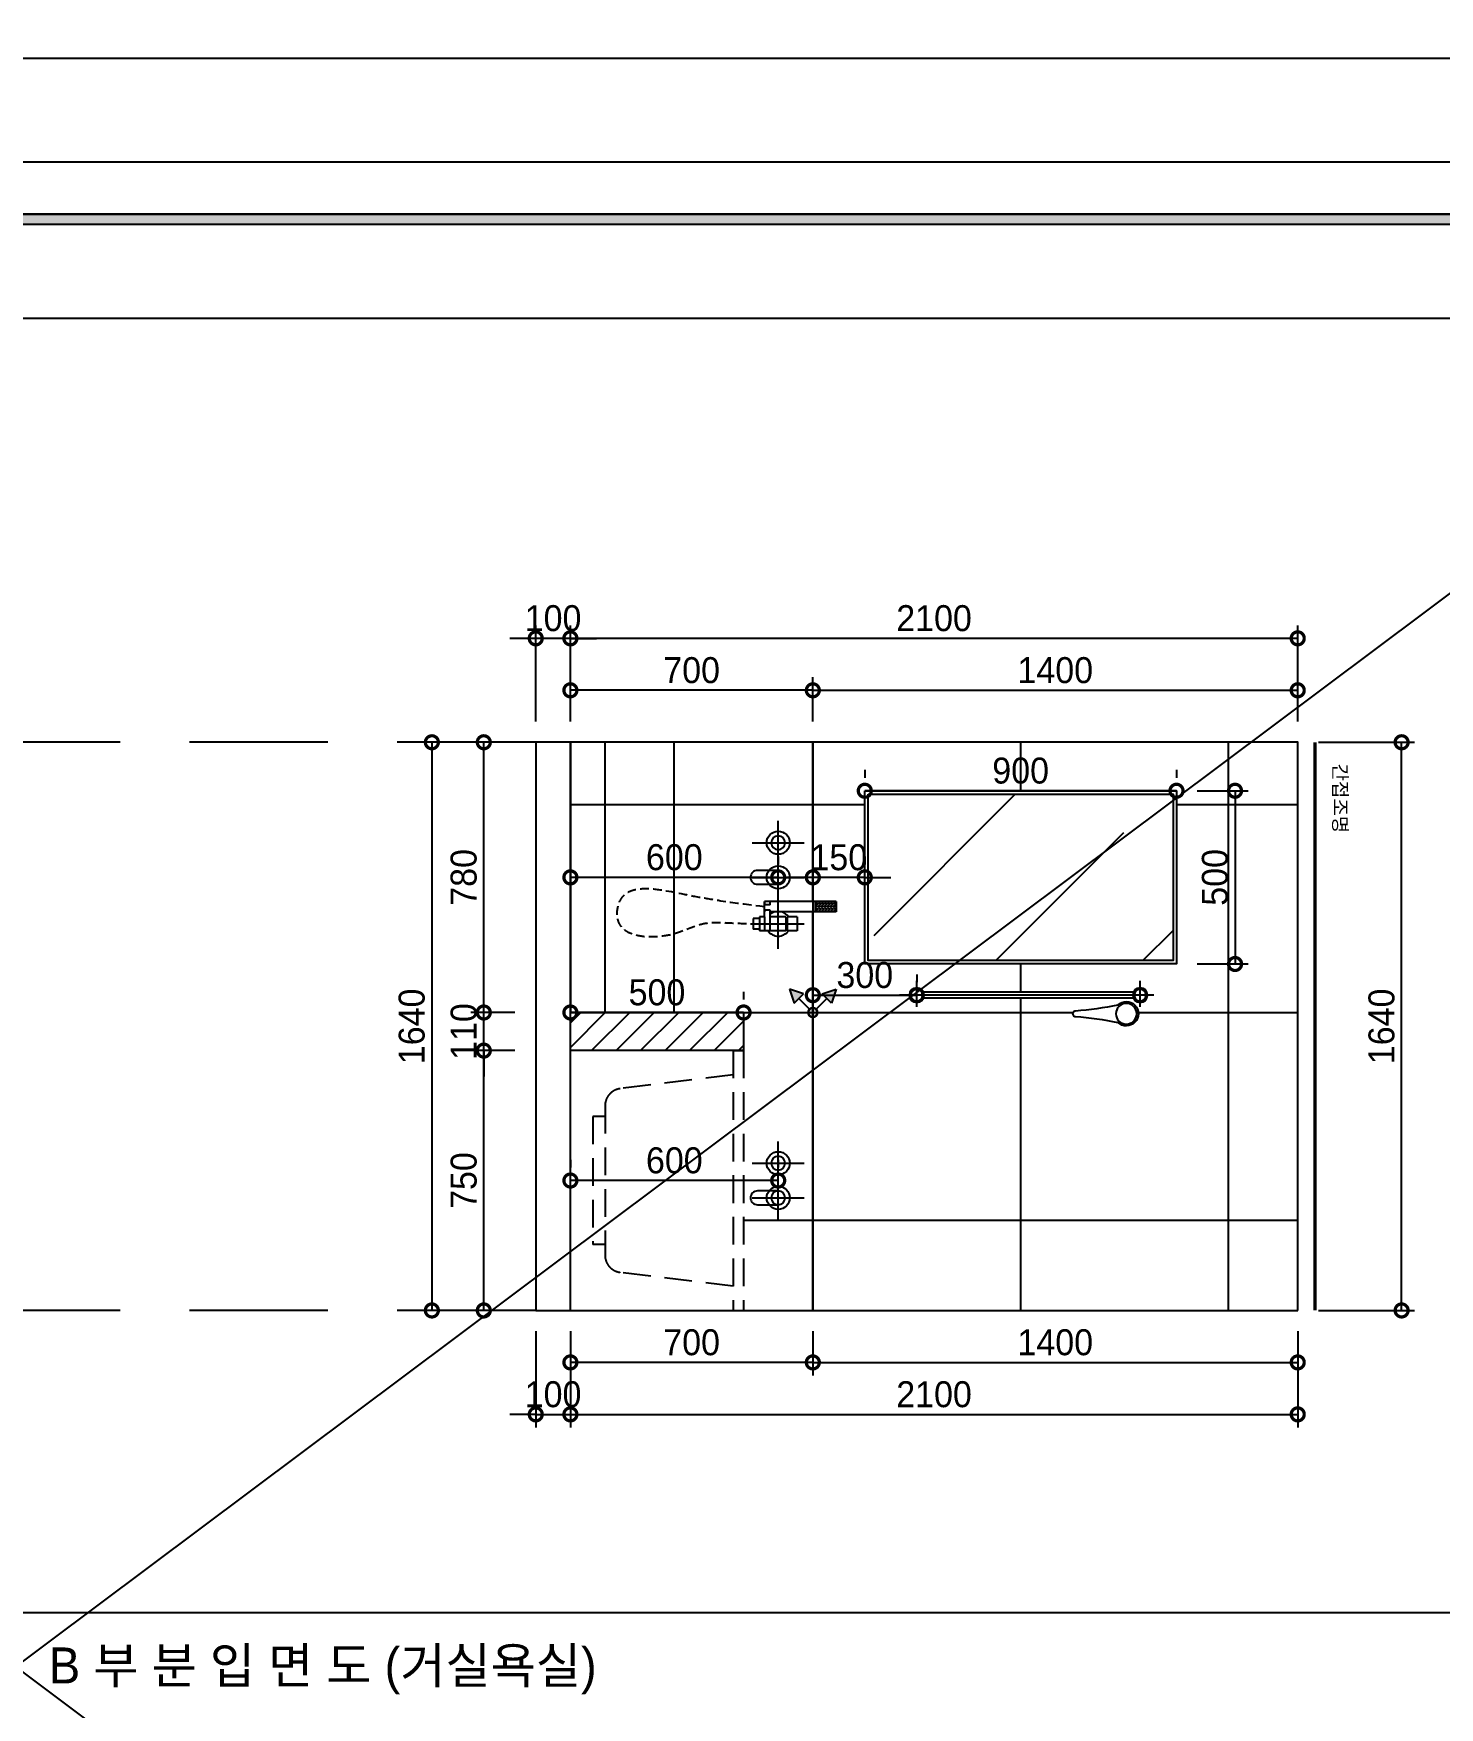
# Model space of a CAD drawing. Header units: inches. Extents: x 45519 to 207552, y -100391 to 47052.
# Drawn here: x 200357 to 204417, y 22737 to 27569 of the extents above; entities that cross this region are included whole.
import ezdxf
from ezdxf.enums import TextEntityAlignment as Align

# ---------------------------------------------------------------- set-up
doc = ezdxf.new("R2010")
doc.units = ezdxf.units.IN
doc.header["$LTSCALE"] = 100
doc.header["$MEASUREMENT"] = 0
doc.header["$PDSIZE"] = 700.071425
for name, pattern in [('CENTER', [50.8, 31.75, -6.35, 6.35, -6.35]), ('DASHEDX2', [1.5, 1, -0.5]), ('DH-HID2', [1.2, 0.8, -0.4]), ('HID2', [1, 0.5, -0.5]), ('HIDDEN', [0.375, 0.25, -0.125]), ('HIDDEN2', [4.7625, 3.175, -1.5875])]:
    doc.linetypes.add(name, pattern=pattern)
for name, color, linetype in [('0-ELC TEXT', 7, 'Continuous'), ('03-WAL NEW', 3, 'Continuous'), ('07-DIM WAL', 5, 'Continuous'), ('08-HAT', 8, 'Continuous'), ('2-con', 2, 'Continuous'), ('7', 7, 'Continuous'), ('CEIL-LIGHT', 7, 'Continuous'), ('CO-BATH', 6, 'Continuous'), ('F-SYM', 7, 'Continuous'), ('FORM(YOURNAME)-11', 1, 'Continuous'), ('FU', 4, 'Continuous'), ('I-ACCESSOR', 6, 'Continuous'), ('I-DOOR', 6, 'Continuous'), ('TO', 7, 'Continuous')]:
    doc.layers.add(name, color=color, linetype=linetype)
doc.styles.add('YOURNAME', font='HY울릉도M.TTF')
doc.styles.add('스타일1', font='HY울릉도M.TTF')
doc.styles.add('코레일둥고', font='Korail_Round_Gothic_Medium.ttf')
doc.dimstyles.new('30', dxfattribs={"dimscale": 30, "dimtxt": 2.5, "dimasz": 2.5, "dimexe": 1.25, "dimexo": 2, "dimtad": 1, "dimdec": 0, "dimtxsty": '스타일1', "dimblk": 'DOTSMALL', "dimcen": 2.5, "dimclrd": 1, "dimclre": 1, "dimclrt": 7, "dimadec": 0, "dimazin": 0, "dimtfac": 1, "dimtdec": 0, "dimtix": 1, "dimtmove": 0, "dimatfit": 3, "dimldrblk": 'DOTSMALL', "dimfxl": 0, "dimarcsym": 0})

# ---------------------------------------------------------------- blocks, each defined once
blk = doc.blocks.new('FORM-PLAN')
at = {"layer": 'FORM(YOURNAME)-11'}
h = blk.add_hatch(color=256, dxfattribs=at)
h.dxf.hatch_style = 1
h.paths.add_polyline_path([(-71444, 55115), (10556, 55115), (10556, 54915), (-71444, 54915)])
h.paths.add_polyline_path([(-71444, -2085), (10556, -2085), (10556, -2285), (-71444, -2285)])
at = {"layer": 'Defpoints', "color": 158}
for points in [[(-71444, -2285), (10556, -2285), (10556, 55115), (-71444, 55115)], [(-69444, 53115), (-64, 53115), (-64, 1215), (-69444, 1215)]]:
    blk.add_lwpolyline(points, close=True, dxfattribs=at)
at = {"layer": 'FORM(YOURNAME)-11', "color": 250}
blk.add_lwpolyline([(-72444, -3285), (11556, -3285), (11556, 56115), (-72444, 56115)], close=True, dxfattribs=at)
at = {"layer": 'FORM(YOURNAME)-11'}
blk.add_lwpolyline([(-71444, 55115), (10556, 55115), (10556, 54915), (-71444, 54915)], close=True, dxfattribs=at)
at = {"layer": 'FORM(YOURNAME)-11', "color": 3, "style": 'YOURNAME'}
for tag, height, p in [('1', 450, (9905, 18188)), ('2', 450, (9905, 17544)), ('3', 450, (9905, 16257)), ('4', 450, (9905, 14326)), ('5', 515, (9905, 12009)), ('6', 515, (9905, 9757)), ('7', 515, (9905, 7504)), ('8', 515, (9905, 5252)), ('9', 515, (9905, 2999)), ('10', 515, (5655, 811)), ('11', 515, (9905, 747)), ('12', 515, (5655, -1441)), ('13', 515, (9905, -1441))]:
    blk.add_attdef(tag, text='', height=height, dxfattribs=at).set_placement(p, align=Align.MIDDLE_RIGHT)
blk = doc.blocks.new('*U427')
at = {"layer": 'F-SYM', "xscale": 0.15, "yscale": 0.15, "zscale": 0.15}
blk.add_blockref('FORM-PLAN', (205518.5, 27989.6), dxfattribs=at)
blk = doc.blocks.new('*U428')
at = {"layer": 'F-SYM', "xscale": 0.15, "yscale": 0.15, "zscale": 0.15}
blk.add_blockref('FORM-PLAN', (205518.5, 18779.6), dxfattribs=at)
blk = doc.blocks.new('B-604S')
at = {"layer": 'CO-BATH', "color": 8, "linetype": 'DH-HID2'}
for p, q in [((-350, 0), (400, 0)), ((-350, -30), (-350, 0)), ((400, -30), (400, 0)), ((-350, -30), (400, -30)), ((-280, -30), (-240.1, -356.1)), ((330, -30), (290.1, -356.1)), ((-190.4, -400), (240.4, -400)), ((-159.5, -400), (-159.5, -435)), ((209.5, -400), (209.5, -435)), ((-159.5, -435), (209.5, -435))]:
    blk.add_line(p, q, dxfattribs=at)
for centre, start, end in [((-190.4, -350), 186.9831, 270), ((240.4, -350), 270, 353.0169)]:
    blk.add_arc(centre, 50, start, end, dxfattribs=at)
blk = doc.blocks.new('A$C7ACF0E81')
at = {"layer": 'I-ACCESSOR'}
h = blk.add_hatch(dxfattribs=at)
h.set_pattern_fill('HEX', color=8, scale=20, style=0)
h.set_pattern_definition([(0, (-324382.8766, -27129.802), (0, 4.33012702), [2.5, -5]), (120, (-324382.8766, -27129.802), (-3.75, -2.16506351), [2.5, -5]), (60, (-324380.3766, -27129.802), (-3.75, 2.16506351), [2.5, -5])])
h.paths.add_polyline_path([(262.7, 979.3), (232.7, 979.3), (232.7, 919.3), (262.7, 919.3)])
at = {"layer": '08-HAT', "linetype": 'HIDDEN'}
blk.add_spline([(247.7, 772.3), (213.8, 547.5), (232, 354.3), (288, 349.4), (325.7, 509.8), (297.1, 593.8), (294.6, 677.3), (297.1, 740.3)], degree=3, dxfattribs=at)
at = {"layer": 'I-ACCESSOR'}
for p, q in [((232.7, 979.3), (232.7, 772.3)), ((232.7, 979.3), (262.7, 979.3)), ((262.7, 979.3), (262.7, 789.3)), ((232.7, 919.3), (262.7, 919.3)), ((277.1, 867.3), (317.1, 867.3)), ((277.1, 867.3), (277.1, 838.3)), ((277.1, 838.3), (317.1, 838.3)), ((277.1, 834.3), (317.1, 834.3)), ((277.1, 834.3), (277.1, 789.3)), ((281.1, 838.3), (281.1, 834.3)), ((313.1, 838.3), (313.1, 834.3)), ((317.1, 867.3), (317.1, 838.3)), ((317.1, 834.3), (317.1, 758.3)), ((242.7, 789.3), (232.7, 789.3)), ((242.7, 789.3), (242.7, 772.3)), ((317.1, 789.3), (257.7, 789.3)), ((257.7, 789.3), (257.7, 772.3)), ((232.7, 772.3), (242.7, 772.3)), ((242.7, 772.3), (232.7, 772.3)), ((260.7, 772.3), (234.7, 772.3)), ((277.1, 772.3), (257.7, 772.3)), ((257.7, 772.3), (262.7, 772.3)), ((277.1, 772.3), (317.1, 772.3)), ((277.1, 772.3), (277.1, 758.3)), ((277.1, 758.3), (317.1, 758.3)), ((282.1, 758.3), (282.1, 740.3)), ((282.1, 740.3), (312.1, 740.3)), ((312.1, 758.3), (312.1, 740.3))]:
    blk.add_line(p, q, dxfattribs=at)
at = {"layer": 'I-ACCESSOR', "color": 1, "linetype": 'CENTER'}
for p, q in [((63.1, 737.3), (63.1, 887.3)), ((163.1, 737.3), (163.1, 887.3)), ((297.1, 732.3), (297.1, 887.3)), ((369.2, 812.3), (0, 812.3))]:
    blk.add_line(p, q, dxfattribs=at)
at = {"layer": 'I-ACCESSOR'}
blk.add_lwpolyline([(183.1, 752.3), (183.1, 812.3), (143.1, 812.3), (143.1, 752.3, 0.414214), (163.1, 732.3), (163.1, 732.3, 0.414214)], format="xyb", close=True, dxfattribs=at)
for centre in [(63.1, 812.3), (163.1, 812.3)]:
    blk.add_circle(centre, 33.2, dxfattribs=at)
for centre, radius, start, end in [((63.1, 812.3), 20, 0, 180), ((163.1, 812.3), 20, 0, 180), ((297.1, 812.3), 35.6, 124.1685, 164.973), ((297.1, 812.3), 35.6, 304.1685, 55.8315), ((63.1, 812.3), 20, 180, 0), ((163.1, 812.3), 20, 180, 0), ((297.1, 812.3), 35.6, 195.027, 220.2311)]:
    blk.add_arc(centre, radius, start, end, dxfattribs=at)
at = {"layer": 'I-DOOR', "color": 5, "linetype": 'HIDDEN2'}
blk.add_line((163.5, 712.3), (163.5, 712.3), dxfattribs=at)
blk = doc.blocks.new('A$C0ACC7761')
at = {"layer": 'TO', "color": 8}
for points in [[(122.9, 1165), (197.9, 1165)], [(156.5, 1205), (156.5, 470)], [(122.9, 520), (197.9, 520)]]:
    blk.add_lwpolyline(points, dxfattribs=at)
at = {"layer": 'TO', "color": 1}
for points in [[(147.9, 1145), (147.9, 540)], [(165.2, 1145), (165.2, 540)]]:
    blk.add_lwpolyline(points, dxfattribs=at)
blk.add_lwpolyline([(128, 1100.6, 0.034038), (110.6, 978.5, -1.092692), (95.1, 978.5, 0.034038), (77.7, 1100.6)], format="xyb", dxfattribs=at)
for centre, radius in [((156.5, 1165), 21.3), ((156.5, 1165), 17.1), ((102.9, 1125), 30), ((156.5, 520), 21.3), ((156.5, 520), 17.1)]:
    blk.add_circle(centre, radius, dxfattribs=at)
blk.add_arc((102.9, 1125), 35, 315.9054, 224.0946, dxfattribs=at)
blk = doc.blocks.new('_DOTSMALL')
at = {"color": 0, "linetype": 'ByBlock', "const_width": 0.5}
blk.add_lwpolyline([(-0.0625, 0, 1), (0.0625, 0, 1)], format="xyb", close=True, dxfattribs=at)
blk = doc.blocks.new('*D383')
at = {"layer": '07-DIM WAL', "color": 1, "lineweight": -2}
for p, q in [((202607.1, 24852.7), (202607.1, 24830.2)), ((202907.1, 24852.7), (202907.1, 24830.2)), ((202607.1, 24792.7), (202907.1, 24792.7))]:
    blk.add_line(p, q, dxfattribs=at)
at = {"layer": 'Defpoints', "color": 0}
for p in [(202607.1, 24792.7), (202907.1, 24792.7), (202907.1, 24792.7)]:
    blk.add_point(p, dxfattribs=at)
at = {"layer": '07-DIM WAL', "color": 1, "lineweight": -2, "xscale": 75, "yscale": 75, "zscale": 75, "rotation": 180}
blk.add_blockref('_DOTSMALL', (202607.1, 24792.7), dxfattribs=at)
at = {"layer": '07-DIM WAL', "color": 1, "lineweight": -2, "xscale": 75, "yscale": 75, "zscale": 75}
blk.add_blockref('_DOTSMALL', (202907.1, 24792.7), dxfattribs=at)
at = {"layer": '07-DIM WAL', "color": 7, "insert": (202757.1, 24850.4), "char_height": 75, "attachment_point": 5, "style": '스타일1'}
blk.add_mtext('300', dxfattribs=at)
blk = doc.blocks.new('*D378')
at = {"layer": '07-DIM WAL', "color": 1, "lineweight": -2}
for p, q in [((201907.1, 25192.7), (201907.1, 25170.2)), ((202507.1, 25192.7), (202507.1, 25170.2)), ((202507.1, 25132.7), (201907.1, 25132.7))]:
    blk.add_line(p, q, dxfattribs=at)
at = {"layer": 'Defpoints', "color": 0}
for p in [(201907.1, 25132.7), (201907.1, 25132.7), (202507.1, 25132.7)]:
    blk.add_point(p, dxfattribs=at)
at = {"layer": '07-DIM WAL', "color": 1, "lineweight": -2, "xscale": 75, "yscale": 75, "zscale": 75, "rotation": 180}
blk.add_blockref('_DOTSMALL', (201907.1, 25132.7), dxfattribs=at)
at = {"layer": '07-DIM WAL', "color": 1, "lineweight": -2, "xscale": 75, "yscale": 75, "zscale": 75}
blk.add_blockref('_DOTSMALL', (202507.1, 25132.7), dxfattribs=at)
at = {"layer": '07-DIM WAL', "color": 7, "insert": (202207.1, 25190.5), "char_height": 75, "attachment_point": 5, "style": '스타일1'}
blk.add_mtext('600', dxfattribs=at)
blk = doc.blocks.new('*D379')
at = {"layer": '07-DIM WAL', "color": 1, "lineweight": -2}
for p, q in [((201907.1, 24317.7), (201907.1, 24295.2)), ((202507.1, 24317.7), (202507.1, 24295.2)), ((202507.1, 24257.7), (201907.1, 24257.7))]:
    blk.add_line(p, q, dxfattribs=at)
at = {"layer": 'Defpoints', "color": 0}
for p in [(201907.1, 24257.7), (201907.1, 24257.7), (202507.1, 24257.7)]:
    blk.add_point(p, dxfattribs=at)
at = {"layer": '07-DIM WAL', "color": 1, "lineweight": -2, "xscale": 75, "yscale": 75, "zscale": 75, "rotation": 180}
blk.add_blockref('_DOTSMALL', (201907.1, 24257.7), dxfattribs=at)
at = {"layer": '07-DIM WAL', "color": 1, "lineweight": -2, "xscale": 75, "yscale": 75, "zscale": 75}
blk.add_blockref('_DOTSMALL', (202507.1, 24257.7), dxfattribs=at)
at = {"layer": '07-DIM WAL', "color": 7, "insert": (202207.1, 24315.5), "char_height": 75, "attachment_point": 5, "style": '스타일1'}
blk.add_mtext('600', dxfattribs=at)
blk = doc.blocks.new('*D380')
at = {"layer": '07-DIM WAL', "color": 1, "lineweight": -2}
for p, q in [((201907.1, 24802.7), (201907.1, 24780.2)), ((202407.1, 24802.7), (202407.1, 24780.2)), ((202407.1, 24742.7), (201907.1, 24742.7))]:
    blk.add_line(p, q, dxfattribs=at)
at = {"layer": 'Defpoints', "color": 0}
for p in [(201907.1, 24742.7), (201907.1, 24742.7), (202407.1, 24742.7)]:
    blk.add_point(p, dxfattribs=at)
at = {"layer": '07-DIM WAL', "color": 1, "lineweight": -2, "xscale": 75, "yscale": 75, "zscale": 75, "rotation": 180}
blk.add_blockref('_DOTSMALL', (201907.1, 24742.7), dxfattribs=at)
at = {"layer": '07-DIM WAL', "color": 1, "lineweight": -2, "xscale": 75, "yscale": 75, "zscale": 75}
blk.add_blockref('_DOTSMALL', (202407.1, 24742.7), dxfattribs=at)
at = {"layer": '07-DIM WAL', "color": 7, "insert": (202157.1, 24800.4), "char_height": 75, "attachment_point": 5, "style": '스타일1'}
blk.add_mtext('500', dxfattribs=at)
blk = doc.blocks.new('*D381')
at = {"layer": '07-DIM WAL', "color": 1, "lineweight": -2}
for p, q in [((201907.1, 23822.7), (201907.1, 23695.2)), ((202607.1, 23822.7), (202607.1, 23695.2)), ((202607.1, 23732.7), (201907.1, 23732.7))]:
    blk.add_line(p, q, dxfattribs=at)
at = {"layer": 'Defpoints', "color": 0}
for p in [(201907.1, 23882.7), (202607.1, 23882.7), (201907.1, 23732.7)]:
    blk.add_point(p, dxfattribs=at)
at = {"layer": '07-DIM WAL', "color": 1, "lineweight": -2, "xscale": 75, "yscale": 75, "zscale": 75, "rotation": 180}
blk.add_blockref('_DOTSMALL', (201907.1, 23732.7), dxfattribs=at)
at = {"layer": '07-DIM WAL', "color": 1, "lineweight": -2, "xscale": 75, "yscale": 75, "zscale": 75}
blk.add_blockref('_DOTSMALL', (202607.1, 23732.7), dxfattribs=at)
at = {"layer": '07-DIM WAL', "color": 7, "insert": (202257.1, 23790.4), "char_height": 75, "attachment_point": 5, "style": '스타일1'}
blk.add_mtext('700', dxfattribs=at)
blk = doc.blocks.new('*D382')
at = {"layer": '07-DIM WAL', "color": 1, "lineweight": -2}
for p, q in [((202607.1, 23822.7), (202607.1, 23695.2)), ((204007.1, 23822.7), (204007.1, 23695.2)), ((202607.1, 23732.7), (204007.1, 23732.7))]:
    blk.add_line(p, q, dxfattribs=at)
at = {"layer": 'Defpoints', "color": 0}
for p in [(202607.1, 23882.7), (204007.1, 23882.7), (204007.1, 23732.7)]:
    blk.add_point(p, dxfattribs=at)
at = {"layer": '07-DIM WAL', "color": 1, "lineweight": -2, "xscale": 75, "yscale": 75, "zscale": 75, "rotation": 180}
blk.add_blockref('_DOTSMALL', (202607.1, 23732.7), dxfattribs=at)
at = {"layer": '07-DIM WAL', "color": 1, "lineweight": -2, "xscale": 75, "yscale": 75, "zscale": 75}
blk.add_blockref('_DOTSMALL', (204007.1, 23732.7), dxfattribs=at)
at = {"layer": '07-DIM WAL', "color": 7, "insert": (203307.1, 23790.4), "char_height": 75, "attachment_point": 5, "style": '스타일1'}
blk.add_mtext('1400', dxfattribs=at)
blk = doc.blocks.new('*D356')
at = {"layer": '07-DIM WAL', "color": 1, "lineweight": -2}
for p, q in [((201907.1, 23822.7), (201907.1, 23545.2)), ((204007.1, 23822.7), (204007.1, 23545.2)), ((201907.1, 23582.7), (204007.1, 23582.7))]:
    blk.add_line(p, q, dxfattribs=at)
at = {"layer": 'Defpoints', "color": 0}
for p in [(201907.1, 23882.7), (204007.1, 23882.7), (204007.1, 23582.7)]:
    blk.add_point(p, dxfattribs=at)
at = {"layer": '07-DIM WAL', "color": 1, "lineweight": -2, "xscale": 75, "yscale": 75, "zscale": 75, "rotation": 180}
blk.add_blockref('_DOTSMALL', (201907.1, 23582.7), dxfattribs=at)
at = {"layer": '07-DIM WAL', "color": 1, "lineweight": -2, "xscale": 75, "yscale": 75, "zscale": 75}
blk.add_blockref('_DOTSMALL', (204007.1, 23582.7), dxfattribs=at)
at = {"layer": '07-DIM WAL', "color": 7, "insert": (202957.1, 23640.4), "char_height": 75, "attachment_point": 5, "style": '스타일1'}
blk.add_mtext('2100', dxfattribs=at)
blk = doc.blocks.new('*D375')
at = {"layer": '07-DIM WAL', "color": 1, "lineweight": -2}
for p, q in [((201807.1, 23822.7), (201807.1, 23545.2)), ((201907.1, 23822.7), (201907.1, 23545.2)), ((201807.1, 23582.7), (201732.1, 23582.7)), ((201807.1, 23582.7), (201907.1, 23582.7)), ((201907.1, 23582.7), (201982.1, 23582.7))]:
    blk.add_line(p, q, dxfattribs=at)
at = {"layer": 'Defpoints', "color": 0}
for p in [(201807.1, 23882.7), (201907.1, 23882.7), (201907.1, 23582.7)]:
    blk.add_point(p, dxfattribs=at)
at = {"layer": '07-DIM WAL', "color": 1, "lineweight": -2, "xscale": 75, "yscale": 75, "zscale": 75}
blk.add_blockref('_DOTSMALL', (201807.1, 23582.7), dxfattribs=at)
at = {"layer": '07-DIM WAL', "color": 1, "lineweight": -2, "xscale": 75, "yscale": 75, "zscale": 75, "rotation": 180}
blk.add_blockref('_DOTSMALL', (201907.1, 23582.7), dxfattribs=at)
at = {"layer": '07-DIM WAL', "color": 7, "insert": (201857.1, 23640.4), "char_height": 75, "attachment_point": 5, "style": '스타일1'}
blk.add_mtext('100', dxfattribs=at)
blk = doc.blocks.new('*D365')
at = {"layer": '07-DIM WAL', "color": 1, "lineweight": -2}
for p, q in [((204067.1, 25522.7), (204344.6, 25522.7)), ((204307.1, 23882.7), (204307.1, 25522.7)), ((204067.1, 23882.7), (204344.6, 23882.7))]:
    blk.add_line(p, q, dxfattribs=at)
at = {"layer": 'Defpoints', "color": 0}
for p in [(204007.1, 25522.7), (204307.1, 25522.7), (204007.1, 23882.7)]:
    blk.add_point(p, dxfattribs=at)
at = {"layer": '07-DIM WAL', "color": 1, "lineweight": -2, "xscale": 75, "yscale": 75, "zscale": 75}
for p, rotation in [((204307.1, 25522.7), 90), ((204307.1, 23882.7), 270)]:
    blk.add_blockref('_DOTSMALL', p, dxfattribs=dict(at, rotation=rotation))
at = {"layer": '07-DIM WAL', "color": 7, "insert": (204249.3, 24702.7), "char_height": 75, "attachment_point": 5, "rotation": 90, "style": '스타일1'}
blk.add_mtext('1640', dxfattribs=at)
blk = doc.blocks.new('*D362')
at = {"layer": '07-DIM WAL', "color": 1, "lineweight": -2}
for p, q in [((201657.1, 24742.7), (201657.1, 24817.7)), ((201747.1, 24742.7), (201619.6, 24742.7)), ((201657.1, 24632.7), (201657.1, 24742.7)), ((201747.1, 24632.7), (201619.6, 24632.7)), ((201657.1, 24632.7), (201657.1, 24557.7))]:
    blk.add_line(p, q, dxfattribs=at)
at = {"layer": 'Defpoints', "color": 0}
for p in [(201657.1, 24742.7), (201807.1, 24742.7), (201807.1, 24632.7)]:
    blk.add_point(p, dxfattribs=at)
at = {"layer": '07-DIM WAL', "color": 1, "lineweight": -2, "xscale": 75, "yscale": 75, "zscale": 75}
for p, rotation in [((201657.1, 24742.7), 270), ((201657.1, 24632.7), 90)]:
    blk.add_blockref('_DOTSMALL', p, dxfattribs=dict(at, rotation=rotation))
at = {"layer": '07-DIM WAL', "color": 7, "insert": (201599.4, 24687.7), "char_height": 75, "attachment_point": 5, "rotation": 90, "style": '스타일1'}
blk.add_mtext('110', dxfattribs=at)
blk = doc.blocks.new('*D361')
at = {"layer": '07-DIM WAL', "color": 1, "lineweight": -2}
for p, q in [((201747.1, 24632.7), (201619.6, 24632.7)), ((201657.1, 23882.7), (201657.1, 24632.7)), ((201747.1, 23882.7), (201619.6, 23882.7))]:
    blk.add_line(p, q, dxfattribs=at)
at = {"layer": 'Defpoints', "color": 0}
for p in [(201657.1, 24632.7), (201807.1, 24632.7), (201807.1, 23882.7)]:
    blk.add_point(p, dxfattribs=at)
at = {"layer": '07-DIM WAL', "color": 1, "lineweight": -2, "xscale": 75, "yscale": 75, "zscale": 75}
for p, rotation in [((201657.1, 24632.7), 90), ((201657.1, 23882.7), 270)]:
    blk.add_blockref('_DOTSMALL', p, dxfattribs=dict(at, rotation=rotation))
at = {"layer": '07-DIM WAL', "color": 7, "insert": (201599.4, 24257.7), "char_height": 75, "attachment_point": 5, "rotation": 90, "style": '스타일1'}
blk.add_mtext('750', dxfattribs=at)
blk = doc.blocks.new('*D363')
at = {"layer": '07-DIM WAL', "color": 1, "lineweight": -2}
for p, q in [((201747.1, 25522.7), (201619.6, 25522.7)), ((201657.1, 24742.7), (201657.1, 25522.7)), ((201747.1, 24742.7), (201619.6, 24742.7))]:
    blk.add_line(p, q, dxfattribs=at)
at = {"layer": 'Defpoints', "color": 0}
for p in [(201657.1, 25522.7), (201807.1, 25522.7), (201807.1, 24742.7)]:
    blk.add_point(p, dxfattribs=at)
at = {"layer": '07-DIM WAL', "color": 1, "lineweight": -2, "xscale": 75, "yscale": 75, "zscale": 75}
for p, rotation in [((201657.1, 25522.7), 90), ((201657.1, 24742.7), 270)]:
    blk.add_blockref('_DOTSMALL', p, dxfattribs=dict(at, rotation=rotation))
at = {"layer": '07-DIM WAL', "color": 7, "insert": (201599.3, 25132.7), "char_height": 75, "attachment_point": 5, "rotation": 90, "style": '스타일1'}
blk.add_mtext('780', dxfattribs=at)
blk = doc.blocks.new('*D384')
at = {"layer": '07-DIM WAL', "color": 1, "lineweight": -2}
for p, q in [((201747.1, 25522.7), (201469.6, 25522.7)), ((201507.1, 25522.7), (201507.1, 23882.7)), ((201747.1, 23882.7), (201469.6, 23882.7))]:
    blk.add_line(p, q, dxfattribs=at)
at = {"layer": 'Defpoints', "color": 0}
for p in [(201807.1, 25522.7), (201507.1, 23882.7), (201807.1, 23882.7)]:
    blk.add_point(p, dxfattribs=at)
at = {"layer": '07-DIM WAL', "color": 1, "lineweight": -2, "xscale": 75, "yscale": 75, "zscale": 75}
for p, rotation in [((201507.1, 25522.7), 90), ((201507.1, 23882.7), 270)]:
    blk.add_blockref('_DOTSMALL', p, dxfattribs=dict(at, rotation=rotation))
at = {"layer": '07-DIM WAL', "color": 7, "insert": (201449.3, 24702.7), "char_height": 75, "attachment_point": 5, "rotation": 90, "style": '스타일1'}
blk.add_mtext('1640', dxfattribs=at)
blk = doc.blocks.new('*D366')
at = {"layer": '07-DIM WAL', "color": 1, "lineweight": -2}
for p, q in [((201907.1, 25582.7), (201907.1, 25710.2)), ((202607.1, 25582.7), (202607.1, 25710.2)), ((202607.1, 25672.7), (201907.1, 25672.7))]:
    blk.add_line(p, q, dxfattribs=at)
at = {"layer": 'Defpoints', "color": 0}
for p in [(201907.1, 25672.7), (201907.1, 25522.7), (202607.1, 25522.7)]:
    blk.add_point(p, dxfattribs=at)
at = {"layer": '07-DIM WAL', "color": 1, "lineweight": -2, "xscale": 75, "yscale": 75, "zscale": 75, "rotation": 180}
blk.add_blockref('_DOTSMALL', (201907.1, 25672.7), dxfattribs=at)
at = {"layer": '07-DIM WAL', "color": 1, "lineweight": -2, "xscale": 75, "yscale": 75, "zscale": 75}
blk.add_blockref('_DOTSMALL', (202607.1, 25672.7), dxfattribs=at)
at = {"layer": '07-DIM WAL', "color": 7, "insert": (202257.1, 25730.4), "char_height": 75, "attachment_point": 5, "style": '스타일1'}
blk.add_mtext('700', dxfattribs=at)
blk = doc.blocks.new('*D345')
at = {"layer": '07-DIM WAL', "color": 1, "lineweight": -2}
for p, q in [((202607.1, 25582.7), (202607.1, 25710.2)), ((204007.1, 25582.7), (204007.1, 25710.2)), ((202607.1, 25672.7), (204007.1, 25672.7))]:
    blk.add_line(p, q, dxfattribs=at)
at = {"layer": 'Defpoints', "color": 0}
for p in [(204007.1, 25672.7), (202607.1, 25522.7), (204007.1, 25522.7)]:
    blk.add_point(p, dxfattribs=at)
at = {"layer": '07-DIM WAL', "color": 1, "lineweight": -2, "xscale": 75, "yscale": 75, "zscale": 75, "rotation": 180}
blk.add_blockref('_DOTSMALL', (202607.1, 25672.7), dxfattribs=at)
at = {"layer": '07-DIM WAL', "color": 1, "lineweight": -2, "xscale": 75, "yscale": 75, "zscale": 75}
blk.add_blockref('_DOTSMALL', (204007.1, 25672.7), dxfattribs=at)
at = {"layer": '07-DIM WAL', "color": 7, "insert": (203307.1, 25730.4), "char_height": 75, "attachment_point": 5, "style": '스타일1'}
blk.add_mtext('1400', dxfattribs=at)
blk = doc.blocks.new('*D346')
at = {"layer": '07-DIM WAL', "color": 1, "lineweight": -2}
for p, q in [((201907.1, 25582.7), (201907.1, 25860.2)), ((204007.1, 25582.7), (204007.1, 25860.2)), ((204007.1, 25822.7), (201907.1, 25822.7))]:
    blk.add_line(p, q, dxfattribs=at)
at = {"layer": 'Defpoints', "color": 0}
for p in [(201907.1, 25822.7), (201907.1, 25522.7), (204007.1, 25522.7)]:
    blk.add_point(p, dxfattribs=at)
at = {"layer": '07-DIM WAL', "color": 1, "lineweight": -2, "xscale": 75, "yscale": 75, "zscale": 75, "rotation": 180}
blk.add_blockref('_DOTSMALL', (201907.1, 25822.7), dxfattribs=at)
at = {"layer": '07-DIM WAL', "color": 1, "lineweight": -2, "xscale": 75, "yscale": 75, "zscale": 75}
blk.add_blockref('_DOTSMALL', (204007.1, 25822.7), dxfattribs=at)
at = {"layer": '07-DIM WAL', "color": 7, "insert": (202957.1, 25880.4), "char_height": 75, "attachment_point": 5, "style": '스타일1'}
blk.add_mtext('2100', dxfattribs=at)
blk = doc.blocks.new('*D351')
at = {"layer": '07-DIM WAL', "color": 1, "lineweight": -2}
for p, q in [((201807.1, 25582.7), (201807.1, 25860.2)), ((201907.1, 25582.7), (201907.1, 25860.2)), ((201807.1, 25822.7), (201732.1, 25822.7)), ((201907.1, 25822.7), (201807.1, 25822.7)), ((201907.1, 25822.7), (201982.1, 25822.7))]:
    blk.add_line(p, q, dxfattribs=at)
at = {"layer": 'Defpoints', "color": 0}
for p in [(201807.1, 25822.7), (201807.1, 25522.7), (201907.1, 25522.7)]:
    blk.add_point(p, dxfattribs=at)
at = {"layer": '07-DIM WAL', "color": 1, "lineweight": -2, "xscale": 75, "yscale": 75, "zscale": 75}
blk.add_blockref('_DOTSMALL', (201807.1, 25822.7), dxfattribs=at)
at = {"layer": '07-DIM WAL', "color": 1, "lineweight": -2, "xscale": 75, "yscale": 75, "zscale": 75, "rotation": 180}
blk.add_blockref('_DOTSMALL', (201907.1, 25822.7), dxfattribs=at)
at = {"layer": '07-DIM WAL', "color": 7, "insert": (201857.1, 25880.4), "char_height": 75, "attachment_point": 5, "style": '스타일1'}
blk.add_mtext('100', dxfattribs=at)
blk = doc.blocks.new('*D367')
at = {"layer": '07-DIM WAL', "color": 1, "lineweight": -2}
for p, q in [((202607.1, 25192.7), (202607.1, 25170.2)), ((202757.1, 25192.7), (202757.1, 25170.2)), ((202607.1, 25132.7), (202532.1, 25132.7)), ((202757.1, 25132.7), (202607.1, 25132.7)), ((202757.1, 25132.7), (202832.1, 25132.7))]:
    blk.add_line(p, q, dxfattribs=at)
at = {"layer": 'Defpoints', "color": 0}
for p in [(202607.1, 25132.7), (202607.1, 25132.7), (202757.1, 25132.7)]:
    blk.add_point(p, dxfattribs=at)
at = {"layer": '07-DIM WAL', "color": 1, "lineweight": -2, "xscale": 75, "yscale": 75, "zscale": 75}
blk.add_blockref('_DOTSMALL', (202607.1, 25132.7), dxfattribs=at)
at = {"layer": '07-DIM WAL', "color": 1, "lineweight": -2, "xscale": 75, "yscale": 75, "zscale": 75, "rotation": 180}
blk.add_blockref('_DOTSMALL', (202757.1, 25132.7), dxfattribs=at)
at = {"layer": '07-DIM WAL', "color": 7, "insert": (202682.1, 25190.4), "char_height": 75, "attachment_point": 5, "style": '스타일1'}
blk.add_mtext('150', dxfattribs=at)
blk = doc.blocks.new('*D369')
at = {"layer": '07-DIM WAL', "color": 1, "lineweight": -2}
for p, q in [((203717.1, 25382.7), (203863.6, 25382.7)), ((203826.1, 25382.7), (203826.1, 24882.7)), ((203717.1, 24882.7), (203863.6, 24882.7))]:
    blk.add_line(p, q, dxfattribs=at)
at = {"layer": 'Defpoints', "color": 0}
for p in [(203657.1, 25382.7), (203657.1, 24882.7), (203826.1, 24882.7)]:
    blk.add_point(p, dxfattribs=at)
at = {"layer": '07-DIM WAL', "color": 1, "lineweight": -2, "xscale": 75, "yscale": 75, "zscale": 75}
for p, rotation in [((203826.1, 25382.7), 90), ((203826.1, 24882.7), 270)]:
    blk.add_blockref('_DOTSMALL', p, dxfattribs=dict(at, rotation=rotation))
at = {"layer": '07-DIM WAL', "color": 7, "insert": (203768.3, 25132.7), "char_height": 75, "attachment_point": 5, "rotation": 90, "style": '스타일1'}
blk.add_mtext('500', dxfattribs=at)
blk = doc.blocks.new('*D370')
at = {"layer": '07-DIM WAL', "color": 1, "lineweight": -2}
for p, q in [((202757.1, 25442.7), (202757.1, 25420.2)), ((203657.1, 25442.7), (203657.1, 25420.2)), ((203657.1, 25382.7), (202757.1, 25382.7))]:
    blk.add_line(p, q, dxfattribs=at)
at = {"layer": 'Defpoints', "color": 0}
for p in [(202757.1, 25382.7), (202757.1, 25382.7), (203657.1, 25382.7)]:
    blk.add_point(p, dxfattribs=at)
at = {"layer": '07-DIM WAL', "color": 1, "lineweight": -2, "xscale": 75, "yscale": 75, "zscale": 75, "rotation": 180}
blk.add_blockref('_DOTSMALL', (202757.1, 25382.7), dxfattribs=at)
at = {"layer": '07-DIM WAL', "color": 1, "lineweight": -2, "xscale": 75, "yscale": 75, "zscale": 75}
blk.add_blockref('_DOTSMALL', (203657.1, 25382.7), dxfattribs=at)
at = {"layer": '07-DIM WAL', "color": 7, "insert": (203207.1, 25440.5), "char_height": 75, "attachment_point": 5, "style": '스타일1'}
blk.add_mtext('900', dxfattribs=at)
blk = doc.blocks.new('GHKTKFVY')
h = blk.add_hatch(color=10)
h.dxf.hatch_style = 1
h.paths.add_polyline_path([(196378.3, 77505.4, 1), (196351.5, 77505.4, 1)])
h.paths.add_polyline_path([(196338.1, 77451.8), (196324.7, 77465.2), (196311.3, 77478.6), (196297.9, 77438.4)])
at = {"color": 10}
for p, q in [((196311.3, 77478.6), (196297.9, 77438.4)), ((196324.7, 77465.2), (196311.3, 77478.6)), ((196355.4, 77495.9), (196324.7, 77465.2)), ((196338.1, 77451.8), (196324.7, 77465.2)), ((196297.9, 77438.4), (196338.1, 77451.8))]:
    blk.add_line(p, q, dxfattribs=at)
blk.add_circle((196364.9, 77505.4), 13.4, dxfattribs=at)

msp = doc.modelspace()

# ---------------------------------------------------------------- hatches: boundary and pattern name
at = {"layer": '08-HAT'}
h = msp.add_hatch(dxfattribs=at)
h.set_pattern_fill('_USER', color=256, scale=600, double=1, pattern_type=0)
h.set_pattern_definition([(0, (202607.1, 24742.67), (0, 600), []), (90, (202607.1, 24742.67), (-600, 4e-14), [])])
edge = h.paths.add_edge_path()
edge.add_line((202607.1, 25033.1), (202516.3, 25033.1))
edge.add_arc((202507.1, 24998.7), 35.6, 34.1685, 74.973, ccw=False)
edge.add_line((202536.6, 25018.7), (202562.1, 25018.7))
edge.add_line((202562.1, 25018.7), (202562.1, 24978.7))
edge.add_line((202562.1, 24978.7), (202536.6, 24978.7))
edge.add_arc((202507.1, 24998.7), 35.6, 214.1685, 325.8315, ccw=False)
edge.add_line((202477.6, 24978.7), (202453.1, 24978.7))
edge.add_line((202453.1, 24978.7), (202435.1, 24983.7))
edge.add_line((202435.1, 24983.7), (202435.1, 24998.7))
edge.add_spline(control_points=[(202435.1, 24998.7), (202414.3, 24999.4), (202365.8, 25001.2), (202283.8, 25006), (202191.2, 24952.5), (202031.3, 24958.5), (202050, 25125.9), (202272.7, 25071.1), (202399, 25056.1), (202467.1, 25048.1)], knot_values=[0, 0, 0, 0, 63.072979, 146.625139, 235.298201, 400.053438, 456.204958, 650.254185, 877.620714, 877.620714, 877.620714, 877.620714], degree=3, periodic=0)
edge.add_line((202467.1, 25048.1), (202467.1, 25061.1))
edge.add_line((202467.1, 25061.1), (202467.1, 25063.1))
edge.add_line((202467.1, 25063.1), (202507.1, 25063.1))
edge.add_line((202507.1, 25063.1), (202507.1, 25099.4))
edge.add_arc((202507.1, 25132.7), 33.2, 216.9777, 270, ccw=False)
edge.add_line((202480.5, 25112.7), (202447.1, 25112.7))
edge.add_arc((202447.1, 25132.7), 20, 180, 270, ccw=False)
edge.add_arc((202447.1, 25132.7), 20, 90, 180, ccw=False)
edge.add_line((202447.1, 25152.7), (202480.5, 25152.7))
edge.add_arc((202507.1, 25132.7), 33.2, 90, 143.0223, ccw=False)
edge.add_line((202507.1, 25165.9), (202507.1, 25199.4))
edge.add_arc((202507.1, 25232.7), 33.2, 180, 270, ccw=False)
edge.add_arc((202507.1, 25232.7), 33.2, 0, 180, ccw=False)
edge.add_arc((202507.1, 25232.7), 33.2, -90, 0, ccw=False)
edge.add_line((202507.1, 25199.4), (202507.1, 25165.9))
edge.add_arc((202507.1, 25132.7), 33.2, 0, 90, ccw=False)
edge.add_arc((202507.1, 25132.7), 33.2, -90, 0, ccw=False)
edge.add_line((202507.1, 25099.4), (202507.1, 25063.1))
edge.add_line((202507.1, 25063.1), (202607.1, 25063.1))
edge.add_line((202607.1, 25063.1), (202607.1, 25522.7))
edge.add_line((202607.1, 25522.7), (201907.1, 25522.7))
edge.add_line((201907.1, 25522.7), (201907.1, 24742.7))
edge.add_line((201907.1, 24742.7), (202407.1, 24742.7))
edge.add_line((202407.1, 24742.7), (202407.1, 24632.7))
edge.add_line((202407.1, 24632.7), (202407.1, 23882.7))
edge.add_line((202407.1, 23882.7), (202607.1, 23882.7))
edge.add_line((202607.1, 23882.7), (202607.1, 25033.1))
h.paths.add_polyline_path([(202540.4, 24307.7, -0.414214), (202507.1, 24274.4), (202507.1, 24240.9, -0.414214), (202540.4, 24207.7, -0.720045), (202480.5, 24187.7), (202447.1, 24187.7, -0.414214), (202427.1, 24207.7, -0.414214), (202447.1, 24227.7), (202480.5, 24227.7, -0.235572), (202507.1, 24240.9), (202507.1, 24274.4, -0.414214), (202473.9, 24307.7, -1)], flags=16)
h.paths.add_polyline_path([(202507.1, 24327.7, -1), (202507.1, 24287.7, -1)], flags=0)
h.paths.add_polyline_path([(202507.1, 24227.7, -1), (202507.1, 24187.7, -1)], flags=0)
h.paths.add_polyline_path([(204007.1, 25522.7), (202607.1, 25522.7), (202607.1, 25063.1), (202674.1, 25063.1), (202674.1, 25033.1), (202607.1, 25033.1), (202607.1, 23882.7), (204007.1, 23882.7)])
h.paths.add_polyline_path([(202885.8, 24792.7, -0.810275), (202926.6, 24801.3), (203532.6, 24801.3, -0.810275), (203573.4, 24792.7, -0.810275), (203532.6, 24784), (202926.6, 24784, -0.810275)], flags=16)
h.paths.add_polyline_path([(202890, 24792.7, -1), (202924.2, 24792.7), (203535, 24792.7, -1), (203569.2, 24792.7, -1), (203535, 24792.7), (202924.2, 24792.7, -1)], flags=0)
h.paths.add_polyline_path([(202757.1, 24882.7), (202757.1, 25382.7), (203657.1, 25382.7), (203657.1, 24882.7)], flags=16)
h.paths.add_polyline_path([(202767.1, 24892.7), (202767.1, 25372.7), (203647.1, 25372.7), (203647.1, 24892.7)], flags=0)
h.paths.add_polyline_path([(203365.6, 24746.8, 0.034038), (203487.7, 24764.1, -2.361269), (203487.7, 24713.9, 0.034038), (203365.6, 24731.2, -1.092692)], flags=16)
h.paths.add_polyline_path([(203482.1, 24739, -1), (203542.1, 24739, -1)], flags=0)
h = msp.add_hatch(dxfattribs=at)
h.set_pattern_fill('ACAD_ISO15W100', color=256, scale=60, angle=45)
h.set_pattern_definition([(45, (40078.46, 15843.3), (-212.13203, 212.13203), [720, -180, 720, -180, 30, -600]), (45, (40078.46, 15843.3), (-212.13203, 212.13203), [-2010, 30, -180, 30, -180])])
h.paths.add_polyline_path([(202767.1, 25372.7), (203647.1, 25372.7), (203647.1, 24892.7), (202767.1, 24892.7)])
h = msp.add_hatch(dxfattribs=at)
h.set_pattern_fill('_USER', color=256, scale=50, angle=45, pattern_type=0)
h.set_pattern_definition([(45, (39463.817, 17691.634), (-35.355339, 35.355339), [])])
h.paths.add_polyline_path([(201907.1, 24742.7), (202407.1, 24742.7), (202407.1, 24632.7), (201907.1, 24632.7)])

# ---------------------------------------------------------------- linework, layer by layer
at = {"layer": '03-WAL NEW'}
msp.add_line((202607.1, 25522.7), (202607.1, 23882.7), dxfattribs=at)
for points in [[(201907.1, 24742.7), (202207.1, 24742.7), (202207.1, 25522.7), (201907.1, 25522.7), (201907.1, 24742.7)], [(201907.1, 24742.7), (202407.1, 24742.7), (202407.1, 24632.7), (201907.1, 24632.7), (201907.1, 24742.7)]]:
    msp.add_lwpolyline(points, dxfattribs=at)
at = {"layer": '2-con'}
msp.add_lwpolyline([(204007.1, 23882.7), (204007.1, 25522.7), (201807.1, 25522.7), (201807.1, 23882.7), (204007.1, 23882.7)], dxfattribs=at)
msp.add_lwpolyline([(201907.1, 25522.7), (201807.1, 25522.7), (201807.1, 23882.7), (201907.1, 23882.7)], close=True, dxfattribs=at)
at = {"layer": '7'}
for p, q in [((195101.9, 26746.8), (205508.9, 18961.8)), ((195101.9, 18961.8), (205508.9, 26746.8))]:
    msp.add_line(p, q, dxfattribs=at)
at = {"layer": 'CEIL-LIGHT', "color": 10, "linetype": 'HID2', "const_width": 10}
msp.add_lwpolyline([(204057.1, 23882.7), (204057.1, 25522.7)], dxfattribs=at)
at = {"layer": 'CO-BATH', "color": 251, "linetype": 'DH-HID2', "ltscale": 5}
for p, q in [((201807.1, 25522.7), (198480.5, 25522.7)), ((201807.1, 23882.7), (198468.6, 23882.7))]:
    msp.add_line(p, q, dxfattribs=at)
at = {"layer": 'CO-BATH'}
for points in [[(202757.1, 25382.7), (203657.1, 25382.7), (203657.1, 24882.7), (202757.1, 24882.7)], [(202767.1, 25372.7), (203647.1, 25372.7), (203647.1, 24892.7), (202767.1, 24892.7)]]:
    msp.add_lwpolyline(points, close=True, dxfattribs=at)
at = {"layer": 'F-SYM'}
msp.add_line((205508.9, 23010.2), (195101.9, 23010.2), dxfattribs=at)
at = {"layer": 'I-ACCESSOR', "color": 1, "linetype": 'CENTER'}
for p, q in [((202507.1, 24144.5), (202507.1, 24370.8)), ((202432.1, 24307.7), (202582.1, 24307.7)), ((202432.1, 24207.7), (202582.1, 24207.7))]:
    msp.add_line(p, q, dxfattribs=at)
at = {"layer": 'I-ACCESSOR'}
msp.add_lwpolyline([(202447.1, 24187.7), (202507.1, 24187.7), (202507.1, 24227.7), (202447.1, 24227.7, 0.414214), (202427.1, 24207.7), (202427.1, 24207.7, 0.414214)], format="xyb", close=True, dxfattribs=at)
for centre in [(202507.1, 24307.7), (202507.1, 24207.7)]:
    msp.add_circle(centre, 33.2, dxfattribs=at)
for centre, start, end in [((202507.1, 24307.7), 90, 270), ((202507.1, 24307.7), 270, 90), ((202507.1, 24207.7), 90, 270), ((202507.1, 24207.7), 270, 90)]:
    msp.add_arc(centre, 20, start, end, dxfattribs=at)

# ---------------------------------------------------------------- block references
at = {"rotation": 270}
msp.add_blockref('GHKTKFVY', (125101.7, 221107.6), dxfattribs=at)
at = {"xscale": -1}
for name, p, rotation in [('GHKTKFVY', (280112.5, 221107.6), 90), ('A$C0ACC7761', (202387.1, 24636.2), 270)]:
    msp.add_blockref(name, p, dxfattribs=dict(at, rotation=rotation))
at = {"layer": '7'}
for name in ['*U427', '*U428']:
    msp.add_blockref(name, (0, 0), dxfattribs=at)
at = {"layer": 'CO-BATH', "rotation": 270}
msp.add_blockref('B-604S', (202407.1, 24282.7), dxfattribs=at)
at = {"layer": 'FU', "rotation": 270}
msp.add_blockref('A$C7ACF0E81', (201694.8, 25295.8), dxfattribs=at)

# ---------------------------------------------------------------- texts
at = {"layer": '0-ELC TEXT', "color": 7, "linetype": 'DASHEDX2', "style": '코레일둥고'}
msp.add_text('간접조명', height=40, rotation=270, dxfattribs=at).set_placement((204109.8, 25461.1))
at = {"layer": '0-ELC TEXT', "style": '코레일둥고'}
msp.add_text('B 부 분 입 면 도 (거실욕실)', height=103.937, dxfattribs=at).set_placement((200401.2, 22806))

# ---------------------------------------------------------------- dimensions: what is measured, and where the dimension line sits
at = {"layer": '07-DIM WAL'}
for base, p1, p2, picture, middle in [((201807.1, 25822.7), (201907.1, 25522.7), (201807.1, 25522.7), '*D351', (201857.1, 25880.4)), ((201907.1, 25822.7), (204007.1, 25522.7), (201907.1, 25522.7), '*D346', (202957.1, 25880.4)), ((201907.1, 25672.7), (202607.1, 25522.7), (201907.1, 25522.7), '*D366', (202257.1, 25730.4)), ((204007.1, 25672.7), (202607.1, 25522.7), (204007.1, 25522.7), '*D345', (203307.1, 25730.4)), ((202757.1, 25382.7), (203657.1, 25382.7), (202757.1, 25382.7), '*D370', (203207.1, 25440.5)), ((201907.1, 25132.7), (202507.1, 25132.7), (201907.1, 25132.7), '*D378', (202207.1, 25190.5)), ((202607.1, 25132.7), (202757.1, 25132.7), (202607.1, 25132.7), '*D367', (202682.1, 25190.4)), ((202907.1, 24792.7), (202607.1, 24792.7), (202907.1, 24792.7), '*D383', (202757.1, 24850.4)), ((201907.1, 24742.7), (202407.1, 24742.7), (201907.1, 24742.7), '*D380', (202157.1, 24800.4)), ((201907.1, 24257.7), (202507.1, 24257.7), (201907.1, 24257.7), '*D379', (202207.1, 24315.5)), ((201907.1, 23582.7), (201807.1, 23882.7), (201907.1, 23882.7), '*D375', (201857.1, 23640.4)), ((201907.1, 23732.7), (202607.1, 23882.7), (201907.1, 23882.7), '*D381', (202257.1, 23790.4)), ((204007.1, 23582.7), (201907.1, 23882.7), (204007.1, 23882.7), '*D356', (202957.1, 23640.4)), ((204007.1, 23732.7), (202607.1, 23882.7), (204007.1, 23882.7), '*D382', (203307.1, 23790.4))]:
    dim = msp.add_linear_dim(base=base, p1=p1, p2=p2, dimstyle='30', dxfattribs=at)
    dim.commit()
    dim.dimension.update_dxf_attribs({"geometry": picture, "text_midpoint": middle})
for base, p1, p2, picture, middle in [((201507.1, 23882.7), (201807.1, 25522.7), (201807.1, 23882.7), '*D384', (201449.3, 24702.7)), ((201657.1, 25522.7), (201807.1, 24742.7), (201807.1, 25522.7), '*D363', (201599.3, 25132.7)), ((204307.1, 25522.7), (204007.1, 23882.7), (204007.1, 25522.7), '*D365', (204249.3, 24702.7)), ((203826.1, 24882.7), (203657.1, 25382.7), (203657.1, 24882.7), '*D369', (203768.3, 25132.7)), ((201657.1, 24742.7), (201807.1, 24632.7), (201807.1, 24742.7), '*D362', (201599.4, 24687.7)), ((201657.1, 24632.7), (201807.1, 23882.7), (201807.1, 24632.7), '*D361', (201599.4, 24257.7))]:
    dim = msp.add_linear_dim(base=base, p1=p1, p2=p2, angle=90, dimstyle='30', dxfattribs=at)
    dim.commit()
    dim.dimension.update_dxf_attribs({"geometry": picture, "text_midpoint": middle})

doc.saveas('drawing.dxf')
